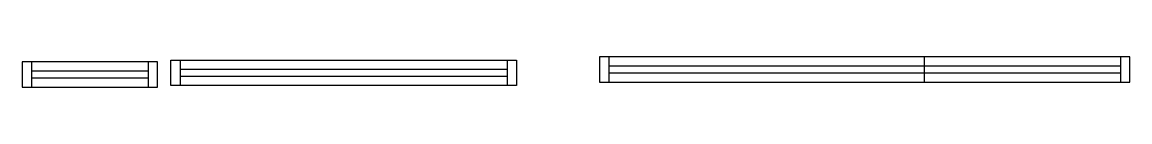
# Model space of a CAD drawing. Header units: metres. Extents: x 3857 to 4688, y -705 to -683.
import ezdxf

# ---------------------------------------------------------------- set-up
doc = ezdxf.new("R2010")
doc.units = ezdxf.units.M
doc.layers.add('Painéis', color=7, linetype='Continuous')
doc.layers.add('SARR_2.2x7', color=7, linetype='Continuous')

msp = doc.modelspace()

# ---------------------------------------------------------------- linework, layer by layer
at = {"layer": 'Painéis', "color": 7, "lineweight": 25}
msp.add_line((4533.8, -701.85), (4533.8, -682.85), dxfattribs=at)
for points in [[(3856.78, -686.45), (3856.78, -705.45), (3958.28, -705.45), (3958.28, -686.45), (3856.78, -686.45)], [(4090.23, -704.19), (3968.23, -704.19), (3968.23, -685.19), (4090.23, -685.19)], [(4090.23, -685.19), (4227.73, -685.19), (4227.73, -704.19), (4090.23, -704.19)], [(4289.8, -682.85), (4289.8, -701.85), (4687.8, -701.85), (4687.8, -682.85), (4289.8, -682.85)]]:
    msp.add_lwpolyline(points, dxfattribs=at)
at = {"layer": 'SARR_2.2x7', "color": 7, "lineweight": 25}
for p, q in [((3863.78, -686.45), (3863.78, -705.45)), ((3951.28, -686.45), (3951.28, -705.45)), ((3975.23, -685.19), (3975.23, -704.19)), ((4220.73, -685.19), (4220.73, -704.19)), ((4296.8, -682.85), (4296.8, -701.85)), ((4680.8, -682.85), (4680.8, -701.85)), ((3951.28, -693.45), (3863.78, -693.45)), ((4090.23, -692.19), (3975.23, -692.19)), ((3975.23, -697.19), (4090.23, -697.19)), ((4220.73, -692.19), (4090.23, -692.19)), ((4090.23, -697.19), (4220.73, -697.19)), ((4533.8, -689.85), (4296.8, -689.85)), ((4296.8, -694.85), (4533.8, -694.85)), ((4680.8, -689.85), (4533.8, -689.85)), ((4533.8, -694.85), (4680.8, -694.85)), ((3863.78, -698.45), (3951.28, -698.45))]:
    msp.add_line(p, q, dxfattribs=at)

doc.saveas('drawing.dxf')
